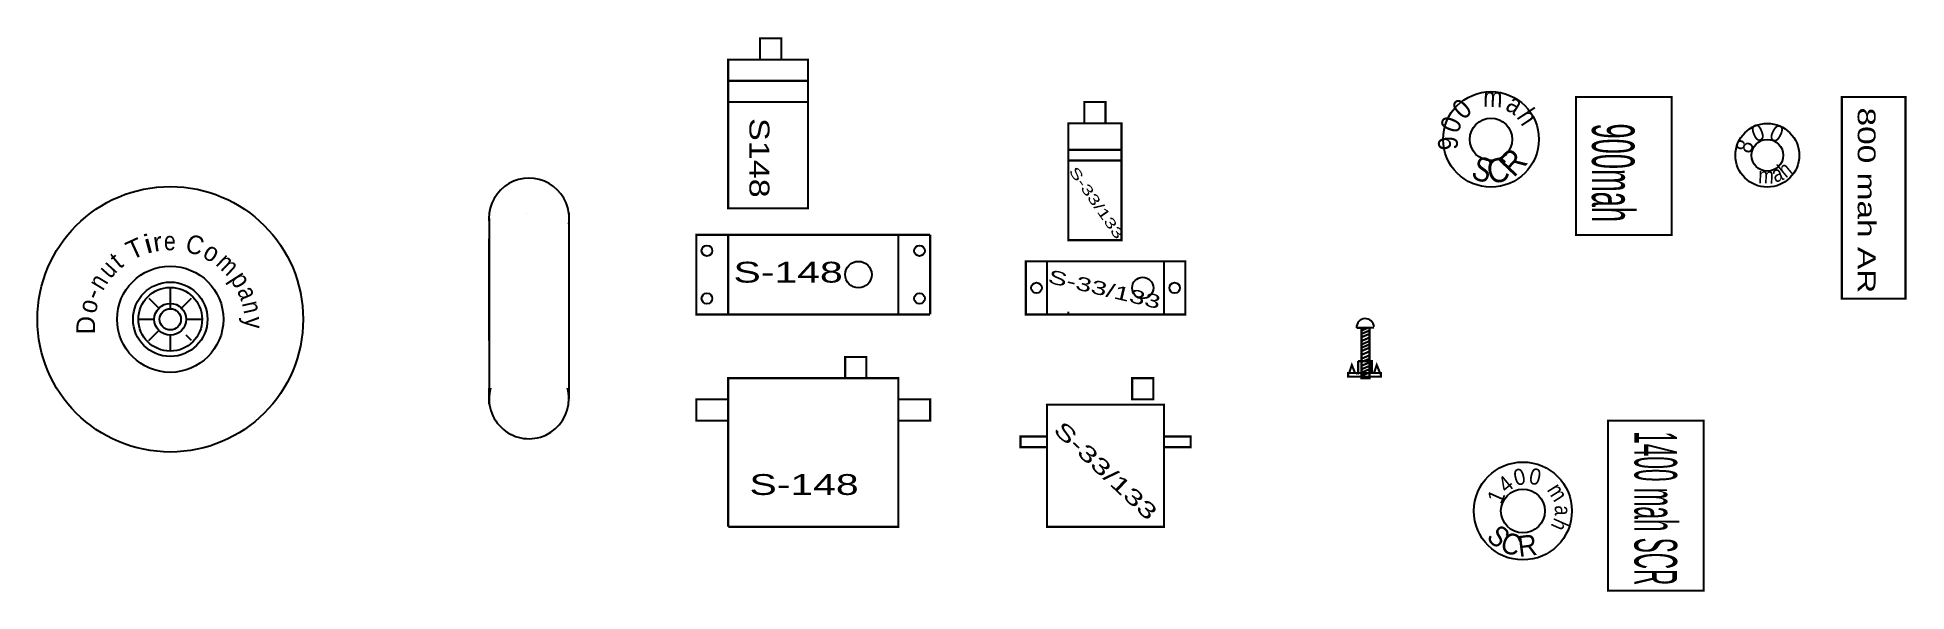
# Model space of a CAD drawing. Extents: x -12.5 to 5.1, y 0.7 to 5.9.
import ezdxf
from ezdxf.enums import TextEntityAlignment as Align

# ---------------------------------------------------------------- set-up
doc = ezdxf.new("R2010")
doc.units = 0
doc.layers.get('0').update_dxf_attribs({"color": 1, "linetype": 'CONTINUOUS'})

msp = doc.modelspace()

# ---------------------------------------------------------------- linework, layer by layer
at = {"color": 5, "linetype": 'CONTINUOUS', "const_width": 0.02}
for points in [[(-5.5126, 5.736), (-5.5126, 5.936), (-5.7126, 5.936), (-5.7126, 5.736), (-5.5126, 5.736)], [(-6.0126, 4.336), (-6.0126, 5.736), (-5.2626, 5.736), (-5.2626, 4.336), (-6.0126, 4.336)], [(-6.0126, 5.336), (-6.0126, 5.536), (-5.2626, 5.536), (-5.2626, 5.336), (-6.0126, 5.336)], [(-2.6626, 5.136), (-2.6626, 5.336), (-2.4626, 5.336), (-2.4626, 5.136), (-2.6626, 5.136)], [(-2.8126, 4.036), (-2.8126, 5.136), (-2.3126, 5.136), (-2.3126, 4.036), (-2.8126, 4.036)], [(-2.6626, 5.136), (-2.6626, 5.136), (-2.4626, 5.136), (-2.4626, 5.136), (-2.6626, 5.136)], [(-2.8126, 4.786), (-2.8126, 4.886), (-2.3126, 4.886), (-2.3126, 4.786), (-2.8126, 4.786)], [(-6.0126, 4.086), (-6.0126, 3.336), (-6.3126, 3.336), (-6.3126, 4.086), (-6.0126, 4.086)], [(-6.0126, 4.086), (-6.3126, 4.086)], [(-6.3126, 4.086), (-6.3126, 4.086), (-6.3126, 4.086)], [(-6.3126, 4.086), (-6.3126, 3.336)], [(-6.0126, 3.336), (-6.0126, 4.086), (-4.4126, 4.086)], [(-6.0126, 3.336), (-6.0126, 4.086), (-6.0126, 4.086)], [(-6.0126, 3.336), (-6.0126, 4.086)], [(-6.0126, 4.086), (-6.0126, 4.086), (-6.0126, 4.086)], [(-6.0126, 3.336), (-6.0126, 4.086)], [(-4.4126, 4.086), (-4.4126, 4.086), (-4.4126, 4.086)], [(-4.4126, 4.086), (-4.4126, 3.336), (-4.4126, 3.336)], [(-4.4126, 4.086), (-4.4126, 4.086)], [(-4.4126, 4.086), (-4.4126, 3.336)], [(-4.1126, 4.086), (-4.4126, 4.086)], [(-4.4126, 4.086), (-4.4126, 4.086)], [(-4.4126, 4.086), (-4.4126, 4.086)], [(-4.4126, 4.086), (-4.4126, 3.336)], [(-4.1126, 3.336), (-4.1126, 4.086)], [(-4.1126, 4.086), (-4.1126, 4.086), (-4.1126, 4.086)], [(-3.2126, 3.836), (-3.2126, 3.336), (-3.0126, 3.336), (-3.0126, 3.836), (-3.2126, 3.836)], [(-3.0126, 3.336), (-3.0126, 3.836), (-2.8126, 3.836)], [(-2.8126, 3.836), (-1.9126, 3.836), (-1.9126, 3.336), (-3.0126, 3.336)], [(-2.8126, 3.836), (-3.0126, 3.836), (-3.0126, 3.336), (-2.8126, 3.336)], [(-1.9126, 3.836), (-1.9126, 3.336), (-1.7126, 3.336), (-1.7126, 3.836), (-1.9126, 3.836)], [(-6.3126, 3.336), (-6.3126, 3.336), (-6.3126, 3.336)], [(-6.3126, 3.336), (-6.0126, 3.336)], [(-4.4126, 3.336), (-6.0126, 3.336)], [(-6.0126, 3.336), (-6.0126, 3.336), (-6.0126, 3.336)], [(-6.0126, 3.336), (-6.0126, 3.336)], [(-6.0126, 3.336), (-6.0126, 3.336)], [(-6.0126, 3.336), (-6.0126, 3.336)], [(-4.4126, 3.336), (-4.4126, 3.336), (-4.4126, 3.336)], [(-4.4126, 3.336), (-4.1126, 3.336)], [(-4.1126, 3.336), (-4.1126, 3.336), (-4.1126, 3.336)], [(-2.8126, 3.336), (-2.8126, 3.361)], [(-4.7126, 2.736), (-4.7126, 2.936), (-4.9126, 2.936), (-4.9126, 2.736), (-4.7126, 2.736)], [(-6.0126, 1.886), (-6.0126, 2.736), (-4.4126, 2.736), (-4.4126, 1.336), (-6.0126, 1.336)], [(-6.0126, 2.636), (-6.0126, 1.386)], [(-2.0126, 2.536), (-2.0126, 2.736), (-2.2126, 2.736), (-2.2126, 2.536), (-2.0126, 2.536)], [(-6.0126, 2.336), (-6.0126, 2.536), (-6.3126, 2.536), (-6.3126, 2.336), (-6.0126, 2.336)], [(-4.4126, 2.336), (-4.4126, 2.536), (-4.1126, 2.536), (-4.1126, 2.336), (-4.4126, 2.336)], [(-3.0126, 1.336), (-3.0126, 2.486), (-1.9126, 2.486), (-1.9126, 1.336), (-3.0126, 1.336)], [(-3.0126, 2.486), (-3.0126, 1.336)], [(-3.0126, 2.186), (-3.0126, 2.086), (-3.2626, 2.086), (-3.2626, 2.186), (-3.0126, 2.186)], [(-1.9126, 2.086), (-1.9126, 2.186), (-1.6626, 2.186), (-1.6626, 2.086), (-1.9126, 2.086)], [(-6.0126, 1.336), (-6.0126, 1.386)]]:
    msp.add_lwpolyline(points, dxfattribs=at)
at = {"color": 1, "linetype": 'CONTINUOUS', "const_width": 0.02}
for points in [[(1.9634, 5.385), (1.9634, 4.085), (2.8634, 4.085), (2.8634, 5.385), (1.9634, 5.385)], [(4.4634, 5.385), (4.4634, 3.485), (5.0634, 3.485), (5.0634, 5.385), (4.4634, 5.385)], [(2.2634, 0.735), (2.2634, 2.335), (3.1634, 2.335), (3.1634, 0.735), (2.2634, 0.735)]]:
    msp.add_lwpolyline(points, dxfattribs=at)
at = {"color": 3, "linetype": 'CONTINUOUS'}
for points in [[(-8.2615, 4.2404), (-8.2615, 2.6404)], [(-7.9115, 4.2904), (-7.9115, 4.2904), (-7.9115, 4.2904), (-7.9115, 4.2904), (-7.9115, 4.2904), (-7.9115, 4.2904), (-7.9115, 4.2904), (-7.9115, 4.2904), (-7.9115, 4.2904), (-7.9115, 4.2904), (-7.9115, 4.2904), (-7.9115, 4.2904), (-7.9115, 4.2904), (-7.9115, 4.2904), (-7.9115, 4.2904), (-7.9115, 4.2904), (-7.9115, 4.2904), (-7.9115, 4.2904), (-7.9115, 4.2904), (-7.9115, 4.2904), (-7.9115, 4.2904), (-7.9115, 4.2904), (-7.9115, 4.2904), (-7.9115, 4.2904), (-7.9115, 4.2904)], [(-7.5115, 4.2904), (-7.5115, 4.1904)], [(-7.5115, 4.2404), (-7.5115, 2.6404)], [(-8.2615, 3.0904), (-8.2615, 4.0468)], [(-7.5115, 3.8404), (-7.5115, 3.0904)], [(-11.2615, 3.5904), (-11.2615, 3.3904)], [(-11.4615, 3.4904), (-11.3615, 3.3904)], [(-11.1615, 3.3904), (-11.0615, 3.4904)], [(-11.5615, 3.2904), (-11.4115, 3.2904)], [(-11.4615, 3.0904), (-11.3615, 3.1904)], [(-11.1115, 3.2904), (-10.9615, 3.2904)], [(-11.2615, 3.1404), (-11.2615, 2.9904)], [(-11.0615, 3.0904), (-11.1115, 3.1404)], [(-8.2615, 2.4904), (-8.2615, 2.6404)], [(-7.5115, 2.6404), (-7.5115, 2.5404)]]:
    msp.add_lwpolyline(points, dxfattribs=at)
at = {"color": 7, "linetype": 'CONTINUOUS', "const_width": 0.02}
for points in [[(-0.1016, 3.2104), (0.0634, 3.2106)], [(-0.0544, 3.2078), (-0.0544, 2.7344), (0.0199, 2.7342), (0.0199, 3.2076)], [(0.0018, 3.2078), (-0.0521, 3.185)], [(0.0271, 3.1875), (-0.0491, 3.1553)], [(0.0201, 3.023), (-0.0562, 2.9906)], [(0.0218, 3.1541), (-0.0545, 3.1217)], [(0.0225, 3.086), (-0.0538, 3.0538)], [(0.023, 2.9886), (-0.0533, 2.9563)], [(0.0247, 3.1196), (-0.0516, 3.0874)], [(0.0254, 3.0563), (-0.0508, 3.0242)], [(-0.169, 2.7908), (-0.146, 2.8597), (-0.1162, 2.7862)], [(-0.0863, 2.8965), (-0.0863, 2.7742)], [(0.0425, 2.7741), (0.0425, 2.8964), (-0.0863, 2.8965)], [(0.0169, 2.9182), (-0.0594, 2.886)], [(0.0176, 2.8505), (-0.0586, 2.8181)], [(0.0198, 2.8839), (-0.0565, 2.8517)], [(0.0206, 2.8207), (-0.0557, 2.7886)], [(0.0222, 2.9519), (-0.054, 2.9196)], [(0.0657, 2.7908), (0.0886, 2.8599), (0.1185, 2.7862)], [(-0.1805, 2.7837), (-0.1805, 2.7492), (0.1275, 2.7492), (0.1275, 2.7837), (-0.1805, 2.7837)], [(-0.0932, 2.7816), (-0.0932, 2.7793), (-0.0886, 2.7791), (-0.0886, 2.7814), (-0.0932, 2.7816)], [(0.0152, 2.7874), (-0.0611, 2.7551)]]:
    msp.add_lwpolyline(points, dxfattribs=at)
at = {"color": 1, "linetype": 'CONTINUOUS'}
for centre, radius in [((1.1634, 4.985), 0.45), ((1.1634, 4.985), 0.2), ((3.7634, 4.835), 0.3), ((3.7634, 4.835), 0.15), ((1.4634, 1.485), 0.461), ((1.4634, 1.485), 0.2062)]:
    msp.add_circle(centre, radius, dxfattribs=at)
at = {"color": 3, "linetype": 'CONTINUOUS'}
for radius in [1.25, 0.5, 0.35, 0.3, 0.15, 0.1]:
    msp.add_circle((-11.2615, 3.2904), radius, dxfattribs=at)
at = {"color": 5, "linetype": 'CONTINUOUS'}
for centre, radius in [((-6.2126, 3.936), 0.05), ((-4.2126, 3.936), 0.05), ((-4.7876, 3.711), 0.125), ((-6.2126, 3.486), 0.05), ((-4.2126, 3.486), 0.05), ((-3.1126, 3.586), 0.05), ((-2.1126, 3.586), 0.1), ((-1.8126, 3.586), 0.05)]:
    msp.add_circle(centre, radius, dxfattribs=at)
at = {"color": 3, "linetype": 'CONTINUOUS'}
for centre, radius, start, end in [((-7.8865, 4.2404), 0.3783, 7.5945, -172.4052), ((-7.8865, 4.2404), 0.3783, -7.5946, 7.5945), ((-7.8865, 2.5404), 0.375, 164.534, 0), ((-7.8865, 2.5404), 0.375, 0, 15.4661)]:
    msp.add_arc(centre, radius, start, end, dxfattribs=at)
at = {"color": 7, "linetype": 'CONTINUOUS'}
msp.add_arc((-0.0191, 3.2145), 0.0826, 2.9748, -177.1373, dxfattribs=at)

# ---------------------------------------------------------------- texts
at = {"color": 1}
for s, height, p, p2 in [('0', 0.186, (0.9043, 5.1608), (0.9997, 5.2494)), ('m', 0.186, (1.087, 5.2926), (1.2692, 5.2864)), ('a', 0.186, (1.289, 5.2711), (1.3876, 5.2078)), ('h', 0.186, (1.3994, 5.1961), (1.4639, 5.0982)), ('0', 0.186, (0.8493, 5.0303), (0.8977, 5.1512)), ('900mah ', 0.4, (2.1134, 5.135), (2.1134, 4.135)), ('0', 0.1572, (3.6512, 4.9547), (3.7534, 4.9955)), ('0', 0.1572, (3.7675, 4.995), (3.8665, 4.9469)), ('800 mah AR', 0.1678, (4.6134, 5.285), (4.6134, 3.535)), ('9', 0.186, (0.8554, 4.8888), (0.8474, 5.0187)), ('8', 0.1572, (3.6028, 4.8415), (3.6413, 4.9445)), ('S', 0.2269, (0.9656, 4.6219), (1.1311, 4.5659)), ('C', 0.2269, (1.1528, 4.5605), (1.3544, 4.605)), ('R', 0.2269, (1.3772, 4.6178), (1.5195, 4.7673)), ('h', 0.1496, (3.9372, 4.6153), (4.0096, 4.6756)), ('m', 0.1496, (3.6751, 4.5731), (3.8216, 4.5664)), ('a', 0.1496, (3.8383, 4.5746), (3.9262, 4.6088)), ('1400 mah SCR', 0.4, (2.5134, 2.235), (2.5134, 0.785)), ('4', 0.1524, (1.308, 1.646), (1.3896, 1.7146)), ('0', 0.1524, (1.3982, 1.719), (1.5016, 1.745)), ('0', 0.1524, (1.5113, 1.7452), (1.6157, 1.7232)), ('1', 0.1524, (1.2588, 1.5408), (1.3022, 1.6383)), ('m', 0.1524, (1.6857, 1.6846), (1.7651, 1.5581)), ('h', 0.1524, (1.7618, 1.4281), (1.7228, 1.3404)), ('a', 0.1524, (1.7636, 1.5375), (1.7646, 1.4415)), ('S', 0.1975, (1.1124, 1.2253), (1.2241, 1.1221)), ('C', 0.1975, (1.2378, 1.1107), (1.4078, 1.0526)), ('R', 0.1975, (1.4284, 1.0505), (1.6068, 1.0729))]:
    msp.add_text(s, height=height, dxfattribs=at).set_placement(p, p2, align=Align.FIT)
at = {"color": 5}
for s, height, p, p2 in [('S148', 0.1875, (-5.8126, 5.186), (-5.8126, 4.436)), ('S-33/133', 0.0943, (-2.8126, 4.686), (-2.3626, 4.036)), ('S-148', 0.1961, (-5.9626, 3.636), (-4.9353, 3.636)), ('S-33/133', 0.1288, (-3.0126, 3.636), (-1.9626, 3.386)), ('S-33/133', 0.1477, (-2.9626, 2.236), (-2.0626, 1.386)), ('S-148', 0.1961, (-5.8126, 1.636), (-4.7853, 1.636))]:
    msp.add_text(s, height=height, dxfattribs=at).set_placement(p, p2, align=Align.FIT)
at = {"color": 3}
for s, p, p2 in [('T', (-11.6258, 3.8449), (-11.4914, 3.9068)), ('i', (-11.4836, 3.9063), (-11.4122, 3.9257)), ('r', (-11.4109, 3.9263), (-11.3255, 3.9391)), ('e', (-11.3208, 3.9403), (-11.2098, 3.9405)), ('C', (-11.1317, 3.9325), (-10.9786, 3.885)), ('t', (-11.7377, 3.7582), (-11.6902, 3.7976)), ('o', (-10.9675, 3.8779), (-10.8605, 3.8166)), ('m', (-10.8419, 3.8065), (-10.7167, 3.6876)), ('n', (-11.8956, 3.5524), (-11.8383, 3.6474)), ('u', (-11.8253, 3.6649), (-11.7513, 3.7476)), ('p', (-10.7056, 3.6697), (-10.6388, 3.566)), ('-', (-11.9326, 3.4611), (-11.9002, 3.5411)), ('a', (-10.6354, 3.5584), (-10.5928, 3.4559)), ('o', (-11.9637, 3.3357), (-11.9358, 3.4558)), ('n', (-10.5884, 3.4421), (-10.5645, 3.3337)), ('D', (-11.9679, 3.1492), (-11.9681, 3.3219)), ('y', (-10.5618, 3.3121), (-10.5587, 3.2012))]:
    msp.add_text(s, height=0.1762, dxfattribs=at).set_placement(p, p2, align=Align.FIT)

doc.saveas('drawing.dxf')
